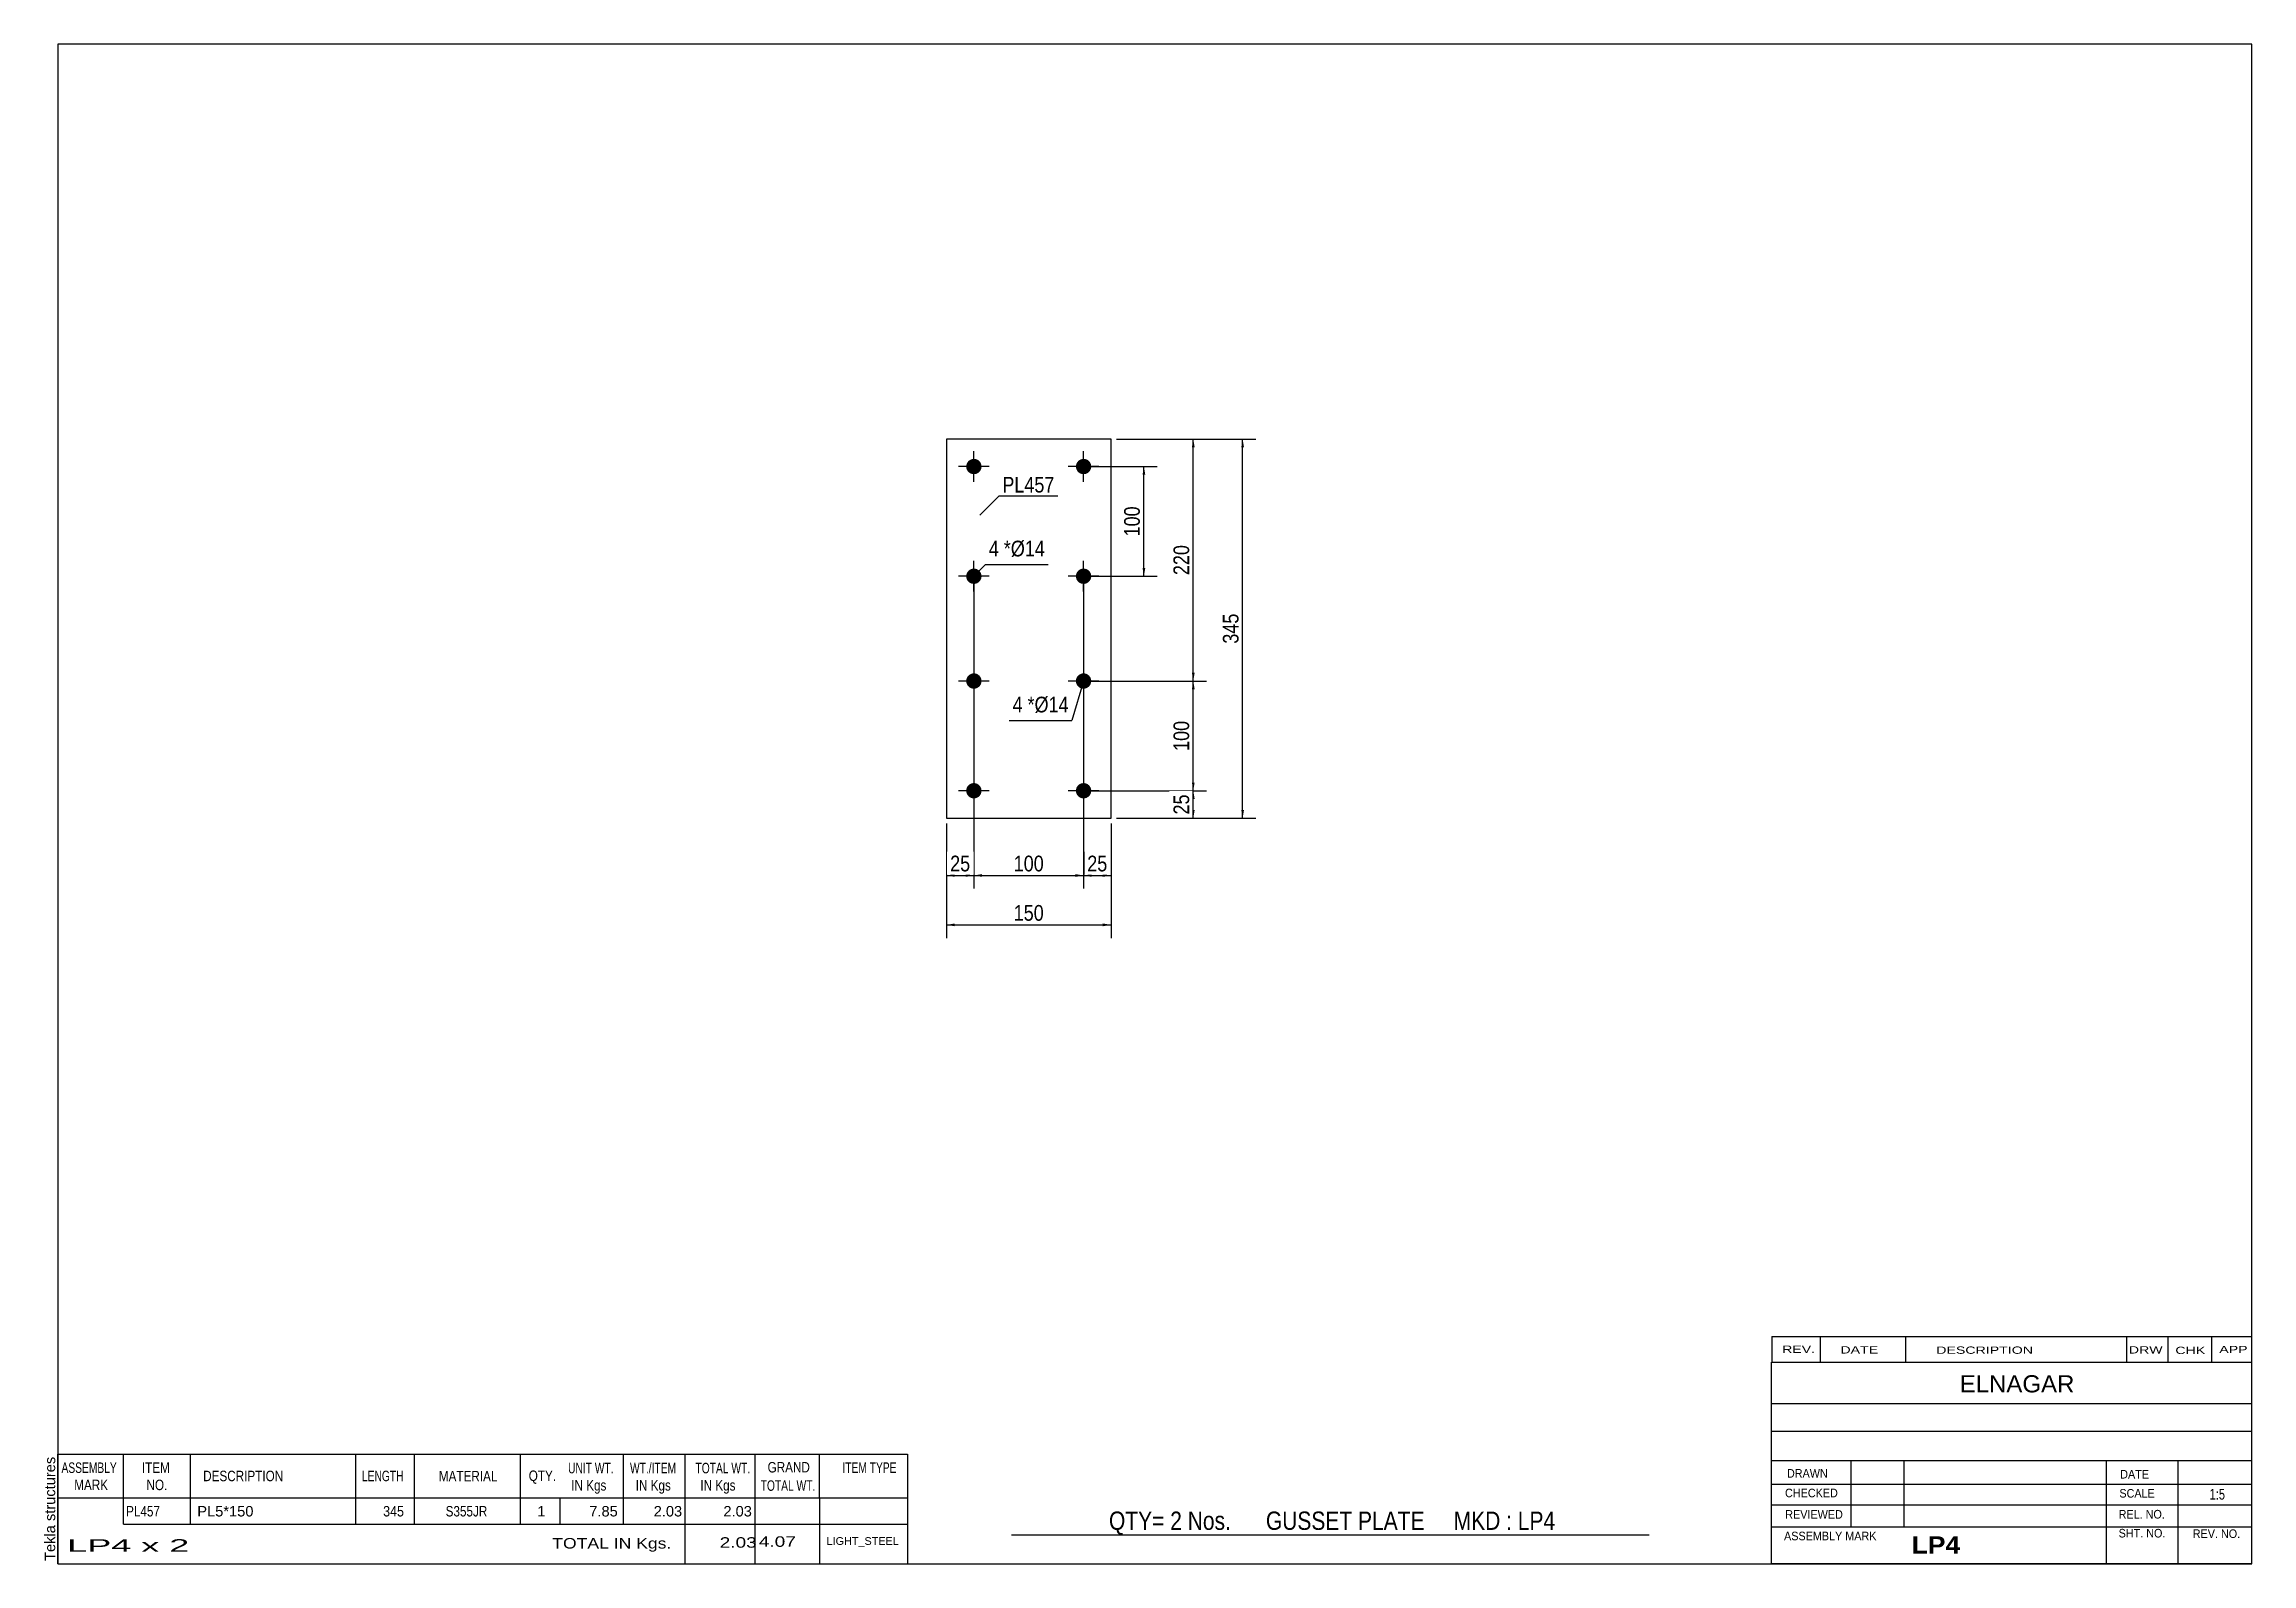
# Model space of a CAD drawing. Header units: millimetres. Extents: x -165 to 238, y -170 to 107.
import ezdxf

# ---------------------------------------------------------------- set-up
doc = ezdxf.new("R2010")
doc.units = ezdxf.units.MM
doc.styles.add('Arial', font='ARIAL.TTF', dxfattribs={"height": 0.2})
doc.styles.add('Arial Bold', font='ARIALBD.TTF', dxfattribs={"height": 0.2})
doc.styles.add('Arial Narrow', font='ARIALN.TTF', dxfattribs={"height": 0.2})

# ---------------------------------------------------------------- blocks, each defined once
blk = doc.blocks.new('Unknown-629074372-1481')
at = {"color": 5, "linetype": 'Continuous'}
for p, q in [((238, 106.548), (-162, 106.548)), ((-162, 106.548), (-162, -170.452)), ((238, -170.452), (238, 106.548)), ((-162, -170.452), (238, -170.452))]:
    blk.add_line(p, q, dxfattribs=at)
at = {"color": 174, "linetype": 'Continuous', "style": 'Arial'}
blk.add_text('Tekla structures', height=1.91016, rotation=90, dxfattribs=at).set_placement((-162.5, -169.952))
blk = doc.blocks.new('Bolt-629074372-1223 - 1216')
at = {"linetype": 'Continuous'}
for points in [[(5, -10.95, -1), (5, -8.15, -1)], [(25, -10.95, -1), (25, -8.15, -1)], [(5, -30.95, -1), (5, -28.15, -1)], [(25, -30.95, -1), (25, -28.15, -1)]]:
    blk.add_hatch(color=3, dxfattribs=at).paths.add_polyline_path(points)
at = {"color": 3, "linetype": 'Continuous'}
for p, q in [((5, -6.75), (5, -12.35)), ((25, -6.75), (25, -12.35)), ((7.8, -9.55), (2.2, -9.55)), ((27.8, -9.55), (22.2, -9.55)), ((5, -26.75), (5, -32.35)), ((25, -26.75), (25, -32.35)), ((7.8, -29.55), (2.2, -29.55)), ((27.8, -29.55), (22.2, -29.55))]:
    blk.add_line(p, q, dxfattribs=at)
blk = doc.blocks.new('Part-629074372-1221 - 1216')
at = {"color": 2, "linetype": 'Continuous'}
for p, q in [((30, 34.548), (0, 34.548)), ((0, 34.548), (0, -34.548)), ((30, -34.548), (30, 34.548)), ((0, -34.548), (30, -34.548))]:
    blk.add_line(p, q, dxfattribs=at)
blk = doc.blocks.new('Bolt-629074372-1222 - 1216')
at = {"linetype": 'Continuous'}
for points in [[(5, 28.15, -1), (5, 30.95, -1)], [(25, 28.15, -1), (25, 30.95, -1)], [(5, 8.15, -1), (5, 10.95, -1)], [(25, 8.15, -1), (25, 10.95, -1)]]:
    blk.add_hatch(color=3, dxfattribs=at).paths.add_polyline_path(points)
at = {"color": 3, "linetype": 'Continuous'}
for p, q in [((5, 26.75), (5, 32.35)), ((25, 26.75), (25, 32.35)), ((7.8, 29.55), (2.2, 29.55)), ((27.8, 29.55), (22.2, 29.55)), ((5, 6.75), (5, 12.35)), ((25, 6.75), (25, 12.35)), ((7.8, 9.55), (2.2, 9.55)), ((27.8, 9.55), (22.2, 9.55))]:
    blk.add_line(p, q, dxfattribs=at)
blk = doc.blocks.new('StraightDimension-629074372-1274 - 1216')
at = {"linetype": 'Continuous'}
for points in [[(1.5, -54.25), (0, -54), (1.5, -53.75)], [(28.5, -53.75), (30, -54), (28.5, -54.25)]]:
    blk.add_hatch(color=7, dxfattribs=at).paths.add_polyline_path(points)
at = {"color": 7, "linetype": 'Continuous'}
for p, q in [((0, -35.55), (0, -56.4)), ((30, -35.55), (30, -56.4)), ((0, -54), (30, -54))]:
    blk.add_line(p, q, dxfattribs=at)
at = {"color": 0}
blk.add_wipeout([(18.34, -53.85), (18.34, -49.65), (11.66, -49.65), (11.66, -53.85)], dxfattribs=at)
at = {"color": 3, "style": 'Arial Narrow'}
blk.add_text('150', height=2.863, dxfattribs=at).set_placement((12.26, -53.25))
blk = doc.blocks.new('StraightDimension-629074372-1225 - 1216')
at = {"linetype": 'Continuous'}
for points in [[(35.75, 28.05), (36, 29.55), (36.25, 28.05)], [(36.25, 11.05), (36, 9.55), (35.75, 11.05)]]:
    blk.add_hatch(color=7, dxfattribs=at).paths.add_polyline_path(points)
at = {"color": 7, "linetype": 'Continuous'}
for p, q in [((26, 29.55), (38.4, 29.55)), ((36, 9.55), (36, 29.55)), ((26, 9.55), (38.4, 9.55))]:
    blk.add_line(p, q, dxfattribs=at)
at = {"color": 0}
blk.add_wipeout([(35.85, 22.89), (31.65, 22.89), (31.65, 16.21), (35.85, 16.21)], dxfattribs=at)
at = {"color": 3, "style": 'Arial Narrow'}
blk.add_text('100', height=2.863, rotation=90.0002, dxfattribs=at).set_placement((35.25, 16.81))
blk = doc.blocks.new('StraightDimension-629074372-1242 - 1216')
at = {"linetype": 'Continuous'}
for points in [[(44.75, 33.05), (45, 34.55), (45.25, 33.05)], [(45.25, -8.05), (45, -9.55), (44.75, -8.05)]]:
    blk.add_hatch(color=7, dxfattribs=at).paths.add_polyline_path(points)
at = {"color": 7, "linetype": 'Continuous'}
for p, q in [((31, 34.55), (47.4, 34.55)), ((45, -9.55), (45, 34.55)), ((26, -9.55), (47.4, -9.55))]:
    blk.add_line(p, q, dxfattribs=at)
at = {"color": 0}
blk.add_wipeout([(44.85, 15.84), (40.65, 15.84), (40.65, 9.16), (44.85, 9.16)], dxfattribs=at)
at = {"color": 3, "style": 'Arial Narrow'}
blk.add_text('220', height=2.863, rotation=90.0002, dxfattribs=at).set_placement((44.25, 9.76))
blk = doc.blocks.new('StraightDimension-629074372-1243 - 1216')
at = {"linetype": 'Continuous'}
for points in [[(44.75, -11.05), (45, -9.55), (45.25, -11.05)], [(45.25, -28.05), (45, -29.55), (44.75, -28.05)]]:
    blk.add_hatch(color=7, dxfattribs=at).paths.add_polyline_path(points)
at = {"color": 7, "linetype": 'Continuous'}
for p, q in [((26, -9.55), (47.4, -9.55)), ((45, -29.55), (45, -9.55)), ((26, -29.55), (47.4, -29.55))]:
    blk.add_line(p, q, dxfattribs=at)
at = {"color": 0}
blk.add_wipeout([(44.85, -16.21), (40.65, -16.21), (40.65, -22.89), (44.85, -22.89)], dxfattribs=at)
at = {"color": 3, "style": 'Arial Narrow'}
blk.add_text('100', height=2.863, rotation=90.0002, dxfattribs=at).set_placement((44.25, -22.29))
blk = doc.blocks.new('StraightDimension-629074372-1244 - 1216')
at = {"linetype": 'Continuous'}
for points in [[(44.75, -31.05), (45, -29.55), (45.25, -31.05)], [(45.25, -33.05), (45, -34.55), (44.75, -33.05)]]:
    blk.add_hatch(color=7, dxfattribs=at).paths.add_polyline_path(points)
at = {"color": 7, "linetype": 'Continuous'}
for p, q in [((26, -29.55), (47.4, -29.55)), ((45, -34.55), (45, -29.55)), ((31, -34.55), (47.4, -34.55))]:
    blk.add_line(p, q, dxfattribs=at)
at = {"color": 0}
blk.add_wipeout([(44.85, -29.62), (40.65, -29.62), (40.65, -34.48), (44.85, -34.48)], dxfattribs=at)
at = {"color": 3, "style": 'Arial Narrow'}
blk.add_text('25', height=2.863, rotation=90.0002, dxfattribs=at).set_placement((44.25, -33.88))
blk = doc.blocks.new('StraightDimension-629074372-1256 - 1216')
at = {"linetype": 'Continuous'}
for points in [[(53.75, 33.05), (54, 34.55), (54.25, 33.05)], [(54.25, -33.05), (54, -34.55), (53.75, -33.05)]]:
    blk.add_hatch(color=7, dxfattribs=at).paths.add_polyline_path(points)
at = {"color": 7, "linetype": 'Continuous'}
for p, q in [((31, 34.55), (56.4, 34.55)), ((54, -34.55), (54, 34.55)), ((31, -34.55), (56.4, -34.55))]:
    blk.add_line(p, q, dxfattribs=at)
at = {"color": 0}
blk.add_wipeout([(53.85, 3.34), (49.65, 3.34), (49.65, -3.34), (53.85, -3.34)], dxfattribs=at)
at = {"color": 3, "style": 'Arial Narrow'}
blk.add_text('345', height=2.863, rotation=90.0002, dxfattribs=at).set_placement((53.25, -2.74))
blk = doc.blocks.new('StraightDimension-629074372-1260 - 1216')
at = {"linetype": 'Continuous'}
for points in [[(26.5, -45.25), (25, -45), (26.5, -44.75)], [(28.5, -44.75), (30, -45), (28.5, -45.25)]]:
    blk.add_hatch(color=7, dxfattribs=at).paths.add_polyline_path(points)
at = {"color": 7, "linetype": 'Continuous'}
for p, q in [((25, 8.55), (25, -47.4)), ((30, -35.55), (30, -47.4)), ((25, -45), (30, -45))]:
    blk.add_line(p, q, dxfattribs=at)
at = {"color": 0}
blk.add_wipeout([(29.93, -44.85), (29.93, -40.65), (25.07, -40.65), (25.07, -44.85)], dxfattribs=at)
at = {"color": 3, "style": 'Arial Narrow'}
blk.add_text('25', height=2.863, dxfattribs=at).set_placement((25.67, -44.25))
blk = doc.blocks.new('StraightDimension-629074372-1261 - 1216')
at = {"linetype": 'Continuous'}
for points in [[(6.5, -45.25), (5, -45), (6.5, -44.75)], [(23.5, -44.75), (25, -45), (23.5, -45.25)]]:
    blk.add_hatch(color=7, dxfattribs=at).paths.add_polyline_path(points)
at = {"color": 7, "linetype": 'Continuous'}
for p, q in [((5, 8.55), (5, -47.4)), ((25, 8.55), (25, -47.4)), ((5, -45), (25, -45))]:
    blk.add_line(p, q, dxfattribs=at)
at = {"color": 0}
blk.add_wipeout([(18.34, -44.85), (18.34, -40.65), (11.66, -40.65), (11.66, -44.85)], dxfattribs=at)
at = {"color": 3, "style": 'Arial Narrow'}
blk.add_text('100', height=2.863, dxfattribs=at).set_placement((12.26, -44.25))
blk = doc.blocks.new('StraightDimension-629074372-1262 - 1216')
at = {"linetype": 'Continuous'}
for points in [[(1.5, -45.25), (0, -45), (1.5, -44.75)], [(3.5, -44.75), (5, -45), (3.5, -45.25)]]:
    blk.add_hatch(color=7, dxfattribs=at).paths.add_polyline_path(points)
at = {"color": 7, "linetype": 'Continuous'}
for p, q in [((5, 8.55), (5, -47.4)), ((0, -35.55), (0, -47.4)), ((0, -45), (5, -45))]:
    blk.add_line(p, q, dxfattribs=at)
at = {"color": 0}
blk.add_wipeout([(4.93, -44.85), (4.93, -40.65), (0.07, -40.65), (0.07, -44.85)], dxfattribs=at)
at = {"color": 3, "style": 'Arial Narrow'}
blk.add_text('25', height=2.863, dxfattribs=at).set_placement((0.67, -44.25))
blk = doc.blocks.new('CBS_BOM-629074372-1492')
at = {"color": 7, "linetype": 'Continuous'}
for p, q in [((-162.03, -158.48), (-162.03, -150.48)), ((-162.03, -150.48), (-7.11, -150.48)), ((-150.03, -158.48), (-150.03, -150.48)), ((-137.84, -158.48), (-137.84, -150.48)), ((-107.68, -158.48), (-107.68, -150.48)), ((-97, -158.48), (-97, -150.48)), ((-77.68, -158.48), (-77.68, -150.48)), ((-58.88, -158.48), (-58.88, -150.48)), ((-47.67, -158.48), (-47.67, -150.48)), ((-34.88, -158.48), (-34.88, -150.48)), ((-23.13, -158.48), (-23.13, -150.48)), ((-7.11, -150.49), (-7.11, -158.47)), ((-162.03, -158.48), (-7.11, -158.48)), ((-162.03, -163.28), (-162.03, -158.48)), ((-150.03, -163.28), (-150.03, -158.48)), ((-137.84, -163.28), (-137.84, -158.48)), ((-107.68, -163.28), (-107.68, -158.48)), ((-97, -163.28), (-97, -158.48)), ((-77.68, -163.28), (-77.68, -158.48)), ((-70.42, -163.28), (-70.42, -158.48)), ((-58.88, -163.28), (-58.88, -158.48)), ((-47.67, -163.28), (-47.67, -158.48)), ((-34.88, -163.28), (-34.88, -158.48)), ((-23.11, -163.28), (-23.11, -158.48)), ((-7.11, -158.49), (-7.11, -163.28)), ((-162.03, -170.48), (-162.03, -163.3)), ((-150.03, -163.28), (-7.11, -163.28)), ((-47.67, -170.48), (-47.67, -163.3)), ((-34.88, -170.48), (-34.88, -163.3)), ((-23.07, -170.48), (-23.07, -163.3)), ((-7.11, -163.28), (-7.11, -170.48)), ((-162.03, -170.48), (-7.11, -170.48))]:
    blk.add_line(p, q, dxfattribs=at)
at = {"color": 3, "linetype": 'Continuous', "style": 'Arial'}
for s, height, width, p in [('ASSEMBLY', 1.91, 0.7, (-161.35, -153.91)), ('ITEM', 1.91, 0.8, (-146.7, -153.91)), ('UNIT WT.', 1.91, 0.7, (-68.99, -153.98)), ('WT./ITEM', 1.91, 0.7, (-57.7, -153.98)), ('TOTAL WT.', 1.91, 0.7, (-45.76, -153.98)), ('GRAND', 1.91, 0.8, (-32.61, -153.83)), ('ITEM TYPE', 1.91, 0.7, (-18.97, -153.9)), ('MARK', 1.91, 0.8, (-159.03, -157.05)), ('NO.', 1.91, 0.8, (-145.85, -157.05)), ('DESCRIPTION', 1.9102, 0.8, (-135.52, -155.42)), ('LENGTH', 1.91, 0.7, (-106.57, -155.42)), ('MATERIAL', 1.91, 0.8, (-92.55, -155.46)), ('QTY.', 1.91, 0.8, (-76.16, -155.38)), ('IN Kgs', 1.91, 0.8, (-68.41, -157.12)), ('IN Kgs', 1.91, 0.8, (-56.66, -157.12)), ('IN Kgs', 1.91, 0.8, (-44.87, -157.12)), ('TOTAL WT.', 1.91, 0.7, (-33.87, -157.17))]:
    blk.add_text(s, height=height, dxfattribs=dict(at, width=width)).set_placement(p)
at = {"color": 7, "linetype": 'Continuous', "style": 'Arial'}
for s, width, p in [('PL457', 0.8, (-149.57, -161.85)), ('345', 0.85, (-102.7, -161.85)), ('S355JR', 0.8, (-91.31, -161.85))]:
    blk.add_text(s, height=1.91, dxfattribs=dict(at, width=width)).set_placement(p)
for s, p in [('PL5*150', (-136.59, -161.85)), ('1', (-74.59, -161.85)), ('7.85', (-65.12, -161.85)), ('2.03', (-53.38, -161.85)), ('2.03', (-40.67, -161.85))]:
    blk.add_text(s, height=1.91, dxfattribs=at).set_placement(p)
at = {"color": 6, "linetype": 'Continuous', "style": 'Arial'}
for s, height, width, p in [('LP4 x 2', 2.292, 2.05, (-160.31, -168.29)), ('TOTAL IN Kgs.', 1.9102, 1.2, (-71.87, -167.69)), ('2.03', 1.91, 1.3, (-41.35, -167.54)), ('4.07', 1.91, 1.3, (-34.21, -167.38))]:
    blk.add_text(s, height=height, dxfattribs=dict(at, width=width)).set_placement(p)
blk.add_text('LIGHT_STEEL', height=1.4135, dxfattribs=at).set_placement((-21.86, -167.03))
blk = doc.blocks.new('CBS_CALLOFF-629074372-1493')
at = {"color": 7, "linetype": 'Continuous'}
blk.add_line((11.88, -165.18), (128.11, -165.2), dxfattribs=at)
at = {"color": 3, "linetype": 'Continuous', "style": 'Arial Narrow'}
blk.add_text('QTY= 2 Nos.      GUSSET PLATE     MKD : LP4', height=3.3405, dxfattribs=at).set_placement((29.63, -164.29))
blk = doc.blocks.new('CBS_NAME_BLOG-629074372-1494')
at = {"color": 7, "linetype": 'Continuous'}
for p, q in [((150.41, -133.7), (237.93, -133.7)), ((150.41, -170.41), (150.41, -133.7)), ((150.41, -141.24), (237.93, -141.24)), ((150.48, -146.29), (238, -146.29)), ((150.41, -151.67), (237.93, -151.67)), ((164.93, -163.77), (164.93, -151.67)), ((174.62, -163.75), (174.62, -151.68)), ((211.53, -170.41), (211.53, -151.68)), ((224.58, -170.41), (224.58, -151.67)), ((150.42, -155.96), (238, -155.94)), ((150.41, -159.71), (237.93, -159.71)), ((150.41, -163.75), (237.93, -163.75)), ((150.41, -170.45), (238, -170.45))]:
    blk.add_line(p, q, dxfattribs=at)
at = {"color": 3, "linetype": 'Continuous', "style": 'Arial'}
blk.add_text('ELNAGAR', height=3.133, dxfattribs=at).set_placement((184.73, -139.23))
at = {"color": 3, "linetype": 'Continuous'}
for s, height, style, width, p in [('CHECKED', 1.566, 'Arial', 0.9, (152.89, -158.35)), ('DRAWN', 1.566, 'Arial', 0.9, (153.24, -154.77)), ('SCALE', 1.566, 'Arial', 0.9, (213.85, -158.41)), ('DATE', 1.566, 'Arial', 0.9, (214, -154.93)), ('1:5', 1.957, 'Arial Narrow', 0.9, (230.3, -158.77)), ('REVIEWED', 1.566, 'Arial', 0.9, (152.93, -162.26)), ('REL. NO.', 1.566, 'Arial', 0.9, (213.71, -162.22)), ('ASSEMBLY MARK', 1.5663, 'Arial', 0.9, (152.71, -166.19)), ('SHT. NO.', 1.566, 'Arial', 0.9, (213.71, -165.68)), ('REV. NO.', 1.566, 'Arial', 0.9, (227.23, -165.77)), ('LP4', 3.131, 'Arial Bold', 1.1, (175.99, -168.6))]:
    blk.add_text(s, height=height, dxfattribs=dict(at, style=style, width=width)).set_placement(p)
blk = doc.blocks.new('CBS_REVISION-629074372-1495')
at = {"color": 7, "linetype": 'Continuous'}
for p, q in [((150.49, -129.07), (237.99, -129.07)), ((150.49, -129.07), (150.49, -133.7)), ((159.29, -129.07), (159.29, -133.7)), ((174.88, -129.07), (174.88, -133.64)), ((215.14, -129.07), (215.14, -133.7)), ((222.68, -129.07), (222.68, -133.7)), ((230.63, -129.07), (230.63, -133.7)), ((150.49, -133.7), (237.99, -133.7))]:
    blk.add_line(p, q, dxfattribs=at)
at = {"color": 7, "style": 'Arial Narrow', "width": 1.7}
for s, height, p in [('REV.', 1.326, (152.35, -132.03)), ('DATE', 1.326, (162.98, -132.14)), ('DESCRIPTION', 1.3257, (180.46, -132.19)), ('DRW', 1.326, (215.57, -132.14)), ('CHK', 1.326, (224.06, -132.23)), ('APP', 1.326, (232.06, -132.07))]:
    blk.add_text(s, height=height, dxfattribs=at).set_placement(p)
blk = doc.blocks.new('Mark-629074372-1280 - 1216')
at = {"color": 0}
blk.add_wipeout([(9.55, 13.17), (9.55, 16.17), (7.72, 16.17), (7.72, 13.17)], dxfattribs=at)
blk.add_wipeout([(9.55, 13.17), (9.55, 16.17), (7.72, 16.17), (7.72, 13.17)], dxfattribs=at)
at = {"color": 7, "linetype": 'Continuous'}
blk.add_line((5, 9.55), (7.12, 11.67), dxfattribs=at)
at = {"color": 0}
blk.add_wipeout([(11.73, 13.17), (11.73, 16.17), (10.45, 16.17), (10.45, 13.17)], dxfattribs=at)
blk.add_wipeout([(11.73, 13.17), (11.73, 16.17), (10.45, 16.17), (10.45, 13.17)], dxfattribs=at)
at = {"color": 3, "style": 'Arial Narrow'}
blk.add_text('4', height=2.86, dxfattribs=at).set_placement((7.72, 13.17))
at = {"color": 0}
blk.add_wipeout([(17.94, 13.17), (17.94, 16.17), (11.73, 16.17), (11.73, 13.17)], dxfattribs=at)
blk.add_wipeout([(17.94, 13.17), (17.94, 16.17), (11.73, 16.17), (11.73, 13.17)], dxfattribs=at)
at = {"color": 7, "linetype": 'Continuous'}
blk.add_line((7.12, 11.67), (18.54, 11.67), dxfattribs=at)
at = {"color": 3, "style": 'Arial Narrow'}
for s, height, p in [('Ø14', 2.863, (11.73, 13.17)), ('*', 2.86, (10.45, 13.17))]:
    blk.add_text(s, height=height, dxfattribs=at).set_placement(p)
blk = doc.blocks.new('Mark-629074372-1277 - 1216')
at = {"color": 0}
blk.add_wipeout([(19.7, 24.81), (19.7, 27.81), (10.19, 27.81), (10.19, 24.81)], dxfattribs=at)
blk.add_wipeout([(19.7, 24.81), (19.7, 27.81), (10.19, 27.81), (10.19, 24.81)], dxfattribs=at)
at = {"color": 7, "linetype": 'Continuous'}
for p, q in [((6.06, 20.67), (9.59, 24.21)), ((9.59, 24.21), (20.3, 24.21))]:
    blk.add_line(p, q, dxfattribs=at)
at = {"color": 3, "style": 'Arial Narrow'}
blk.add_text('PL457', height=2.863, dxfattribs=at).set_placement((10.19, 24.81))
blk = doc.blocks.new('Mark-629074372-1281 - 1216')
at = {"color": 0}
blk.add_wipeout([(13.89, -15.27), (13.89, -12.27), (12.06, -12.27), (12.06, -15.27)], dxfattribs=at)
blk.add_wipeout([(13.89, -15.27), (13.89, -12.27), (12.06, -12.27), (12.06, -15.27)], dxfattribs=at)
blk.add_wipeout([(16.06, -15.27), (16.06, -12.27), (14.79, -12.27), (14.79, -15.27)], dxfattribs=at)
blk.add_wipeout([(16.06, -15.27), (16.06, -12.27), (14.79, -12.27), (14.79, -15.27)], dxfattribs=at)
at = {"color": 3, "style": 'Arial Narrow'}
blk.add_text('4', height=2.86, dxfattribs=at).set_placement((12.06, -15.27))
at = {"color": 0}
blk.add_wipeout([(22.28, -15.27), (22.28, -12.27), (16.06, -12.27), (16.06, -15.27)], dxfattribs=at)
blk.add_wipeout([(22.28, -15.27), (22.28, -12.27), (16.06, -12.27), (16.06, -15.27)], dxfattribs=at)
at = {"color": 7, "linetype": 'Continuous'}
for p in [(25, -9.55), (11.46, -16.77)]:
    blk.add_line(p, (22.88, -16.77), dxfattribs=at)
at = {"color": 3, "style": 'Arial Narrow'}
for s, height, p in [('*', 2.86, (14.79, -15.27)), ('Ø14', 2.863, (16.06, -15.27))]:
    blk.add_text(s, height=height, dxfattribs=at).set_placement(p)

msp = doc.modelspace()

# ---------------------------------------------------------------- block references
for name in ['Unknown-629074372-1481', 'Part-629074372-1221 - 1216', 'Bolt-629074372-1222 - 1216', 'Bolt-629074372-1223 - 1216', 'CBS_REVISION-629074372-1495', 'CBS_NAME_BLOG-629074372-1494', 'CBS_BOM-629074372-1492', 'CBS_CALLOFF-629074372-1493']:
    msp.add_blockref(name, (0, 0))

# ---------------------------------------------------------------- next in the draw order: block references
for name in ['StraightDimension-629074372-1225 - 1216', 'Mark-629074372-1277 - 1216', 'StraightDimension-629074372-1274 - 1216']:
    msp.add_blockref(name, (0, 0))

# ---------------------------------------------------------------- next in the draw order: block references
msp.add_blockref('StraightDimension-629074372-1242 - 1216', (0, 0))

# ---------------------------------------------------------------- next in the draw order: block references
msp.add_blockref('StraightDimension-629074372-1243 - 1216', (0, 0))

# ---------------------------------------------------------------- next in the draw order: block references
msp.add_blockref('StraightDimension-629074372-1244 - 1216', (0, 0))

# ---------------------------------------------------------------- next in the draw order: block references
msp.add_blockref('StraightDimension-629074372-1256 - 1216', (0, 0))

# ---------------------------------------------------------------- next in the draw order: block references
msp.add_blockref('StraightDimension-629074372-1260 - 1216', (0, 0))

# ---------------------------------------------------------------- next in the draw order: block references
msp.add_blockref('StraightDimension-629074372-1261 - 1216', (0, 0))

# ---------------------------------------------------------------- next in the draw order: block references
for name in ['StraightDimension-629074372-1262 - 1216', 'Mark-629074372-1281 - 1216']:
    msp.add_blockref(name, (0, 0))

# ---------------------------------------------------------------- next in the draw order: block references
msp.add_blockref('Mark-629074372-1280 - 1216', (0, 0))

doc.saveas('drawing.dxf')
